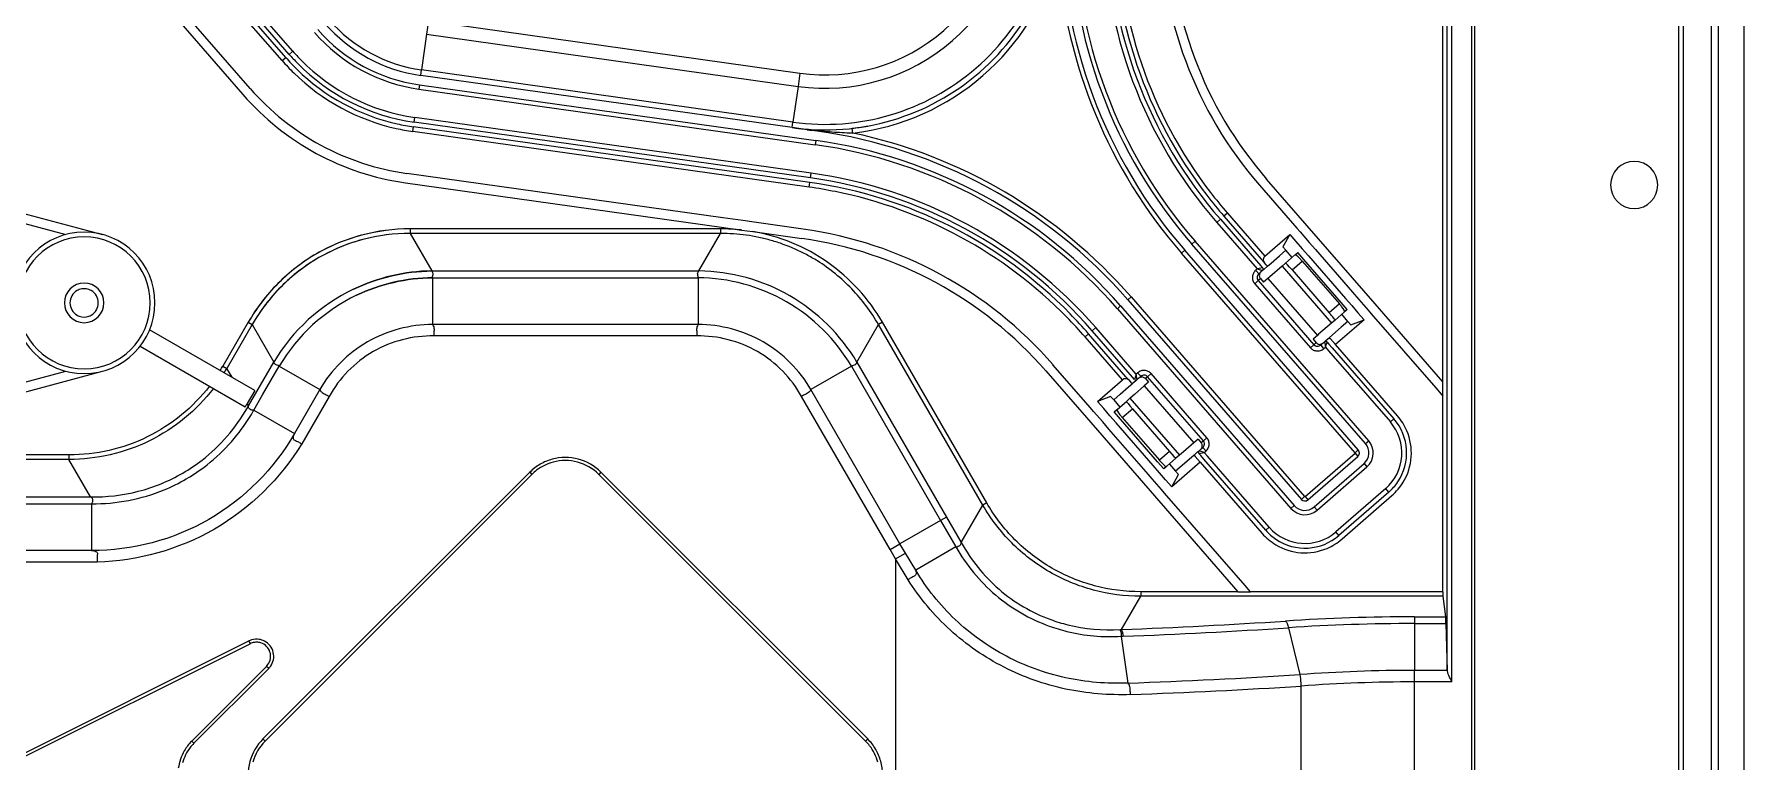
# Model space of a CAD drawing. Header units: millimetres. Extents: x -1070 to 42146, y 1440 to 12921.
# Drawn here: x 7063 to 7244.2, y 3019.2 to 3096.3 of the extents above; entities that cross this region are included whole.
import ezdxf

# ---------------------------------------------------------------- set-up
doc = ezdxf.new("R2010")
doc.units = ezdxf.units.MM
doc.layers.add('02___PRT_ALL_AXES', color=7, linetype='Continuous')
doc.layers.add('COSMETICS', color=7, linetype='Continuous')

msp = doc.modelspace()

# ---------------------------------------------------------------- linework, layer by layer
at = {"color": 7, "linetype": 'Continuous', "lineweight": -3}
for p, q in [((7237.302, 2894.641), (7237.302, 3641.011)), ((7237.797, 2894.668), (7237.797, 3640.984)), ((7240.76, 2894.668), (7240.76, 3640.984)), ((7241.467, 3640.946), (7241.467, 2894.706)), ((7244.175, 3640.721), (7244.175, 2894.931)), ((7215.307, 3140.326), (7215.307, 2895.326)), ((7212.275, 3059.468), (7212.275, 3139.326)), ((7212.74, 3028.95), (7212.74, 3139.326)), ((7213.239, 3027.642), (7213.239, 3139.326)), ((7215.648, 3139.326), (7215.648, 2896.326)), ((7089.639, 3093.846), (7066.647, 3120.295)), ((7090.016, 3094.174), (7067.025, 3120.623)), ((7090.393, 3094.502), (7067.402, 3120.951)), ((7089.261, 3093.518), (7066.27, 3119.967)), ((7085.865, 3090.566), (7062.874, 3117.015)), ((7062.119, 3116.359), (7085.11, 3089.91)), ((7104.757, 3097.712), (7104.56, 3096.312)), ((7104.757, 3097.712), (7144.13, 3092.178)), ((7104.56, 3096.312), (7104.027, 3092.52)), ((7104.56, 3096.312), (7104.027, 3092.52)), ((7104.56, 3096.312), (7143.933, 3090.778)), ((7089.261, 3093.518), (7089.639, 3093.846)), ((7090.016, 3094.174), (7090.393, 3094.502)), ((7103.946, 3091.94), (7104.027, 3092.52)), ((7103.946, 3091.94), (7104.027, 3092.52)), ((7143.319, 3086.407), (7103.946, 3091.94)), ((7143.4, 3086.987), (7104.027, 3092.52)), ((7144.13, 3092.178), (7143.933, 3090.778)), ((7103.807, 3090.95), (7103.743, 3090.496)), ((7103.807, 3090.95), (7103.743, 3090.496)), ((7103.743, 3090.496), (7145.749, 3084.593)), ((7103.807, 3090.95), (7145.813, 3085.046)), ((7143.933, 3090.778), (7143.4, 3086.987)), ((7103.111, 3085.999), (7103.18, 3086.494)), ((7103.111, 3085.999), (7103.18, 3086.494)), ((7145.117, 3080.095), (7103.111, 3085.999)), ((7145.187, 3080.59), (7103.18, 3086.494)), ((7103.25, 3086.989), (7103.32, 3087.484)), ((7103.25, 3086.989), (7103.32, 3087.484)), ((7145.257, 3081.085), (7103.25, 3086.989)), ((7145.326, 3081.58), (7103.32, 3087.484)), ((7143.319, 3086.407), (7143.4, 3086.987)), ((7144.946, 3086.178), (7143.319, 3086.407)), ((7149.659, 3085.837), (7149.739, 3085.834)), ((7149.739, 3085.834), (7149.681, 3086.33)), ((7145.813, 3085.046), (7145.749, 3084.593)), ((7102.345, 3080.552), (7135.828, 3075.847)), ((7135.967, 3076.837), (7102.484, 3081.542)), ((7145.117, 3080.095), (7145.187, 3080.59)), ((7145.257, 3081.085), (7145.326, 3081.58)), ((7197.897, 3076.007), (7193.6, 3080.95)), ((7192.846, 3080.294), (7196.808, 3075.736)), ((7057.48, 3077.447), (7066.343, 3075.073)), ((7057.739, 3078.413), (7070.216, 3075.07)), ((7138.074, 3076.541), (7135.967, 3076.837)), ((7188.695, 3076.685), (7188.318, 3076.357)), ((7188.695, 3076.685), (7192.985, 3071.75)), ((7189.45, 3077.341), (7189.072, 3077.013)), ((7189.072, 3077.013), (7193.034, 3072.455)), ((7189.45, 3077.341), (7193.412, 3072.783)), ((7135.735, 3075.671), (7102.814, 3075.671)), ((7102.814, 3075.671), (7102.814, 3075.188)), ((7102.814, 3075.671), (7102.814, 3075.188)), ((7102.814, 3075.188), (7105.109, 3071.213)), ((7135.735, 3075.188), (7102.814, 3075.188)), ((7102.814, 3075.188), (7105.109, 3071.213)), ((7133.44, 3071.213), (7135.735, 3075.188)), ((7135.735, 3075.671), (7135.735, 3075.188)), ((7135.828, 3075.847), (7137.935, 3075.55)), ((7137.935, 3075.55), (7139.14, 3075.381)), ((7139.279, 3076.371), (7138.074, 3076.541)), ((7139.14, 3075.381), (7144.352, 3074.649)), ((7144.491, 3075.639), (7139.279, 3076.371)), ((7188.318, 3076.357), (7192.608, 3071.422)), ((7194.997, 3074.161), (7196.053, 3075.08)), ((7196.053, 3075.08), (7195.331, 3073.777)), ((7196.053, 3075.08), (7196.709, 3074.325)), ((7196.808, 3075.736), (7197.142, 3075.351)), ((7197.142, 3075.351), (7198.12, 3074.226)), ((7205.101, 3067.72), (7197.897, 3076.007)), ((7184.575, 3073.104), (7184.921, 3073.405)), ((7202.971, 3051.943), (7184.575, 3073.104)), ((7203.317, 3052.243), (7184.921, 3073.405)), ((7185.676, 3074.061), (7186.022, 3074.362)), ((7204.071, 3052.9), (7185.676, 3074.061)), ((7204.417, 3053.2), (7186.022, 3074.362)), ((7193.412, 3072.783), (7194.997, 3074.161)), ((7194.956, 3072.801), (7195.653, 3073.406)), ((7195.653, 3073.406), (7195.331, 3073.777)), ((7196.309, 3072.652), (7195.653, 3073.406)), ((7196.697, 3072.989), (7196.894, 3073.16)), ((7196.709, 3074.325), (7197.365, 3073.57)), ((7196.894, 3073.16), (7196.895, 3073.162)), ((7197.551, 3072.407), (7196.895, 3073.162)), ((7197.365, 3073.57), (7198.021, 3072.816)), ((7198.12, 3074.226), (7198.776, 3073.472)), ((7198.776, 3073.472), (7202.712, 3068.943)), ((7192.608, 3071.422), (7192.439, 3071.275)), ((7192.496, 3071.21), (7192.439, 3071.275)), ((7193.182, 3071.524), (7192.608, 3071.422)), ((7192.608, 3071.422), (7193.162, 3071.241)), ((7192.985, 3071.75), (7193.182, 3071.524)), ((7193.034, 3072.455), (7193.362, 3072.078)), ((7193.313, 3071.373), (7193.162, 3071.241)), ((7193.69, 3071.701), (7193.313, 3071.373)), ((7193.559, 3071.852), (7193.362, 3072.078)), ((7193.69, 3071.701), (7193.559, 3071.852)), ((7193.69, 3071.701), (7194.068, 3072.029)), ((7195.234, 3071.717), (7193.946, 3070.598)), ((7194.068, 3072.029), (7194.956, 3072.801)), ((7195.612, 3072.046), (7195.234, 3071.717)), ((7195.234, 3071.717), (7200.482, 3065.68)), ((7195.612, 3072.046), (7196.567, 3072.877)), ((7196.294, 3071.314), (7197.373, 3072.252)), ((7196.294, 3071.314), (7200.23, 3066.786)), ((7196.567, 3072.877), (7196.617, 3072.92)), ((7196.617, 3072.92), (7196.697, 3072.989)), ((7197.373, 3072.252), (7201.309, 3067.723)), ((7201.488, 3067.879), (7197.551, 3072.407)), ((7198.021, 3072.816), (7201.958, 3068.287)), ((7105.109, 3071.213), (7133.44, 3071.213)), ((7105.211, 3070.497), (7105.211, 3065.534)), ((7105.211, 3070.497), (7133.338, 3070.497)), ((7105.211, 3070.497), (7105.211, 3065.534)), ((7133.338, 3070.497), (7133.338, 3065.534)), ((7192.709, 3070.185), (7192.335, 3069.86)), ((7192.335, 3069.86), (7198.239, 3063.067)), ((7192.767, 3070.898), (7192.496, 3071.21)), ((7192.886, 3070.339), (7192.709, 3070.185)), ((7192.709, 3070.185), (7198.614, 3063.393)), ((7192.936, 3071.045), (7192.767, 3070.898)), ((7192.946, 3070.392), (7192.886, 3070.339)), ((7192.999, 3071.099), (7192.936, 3071.045)), ((7192.946, 3070.392), (7193.274, 3070.014)), ((7193.162, 3071.241), (7192.999, 3071.099)), ((7193.731, 3070.411), (7193.274, 3070.014)), ((7193.759, 3070.435), (7193.731, 3070.411)), ((7193.731, 3070.411), (7198.979, 3064.373)), ((7193.946, 3070.598), (7193.759, 3070.435)), ((7179.229, 3068.457), (7178.884, 3068.156)), ((7178.884, 3068.156), (7197.279, 3046.995)), ((7179.229, 3068.457), (7197.625, 3047.296)), ((7201.309, 3067.723), (7200.23, 3066.786)), ((7202.144, 3067.124), (7201.488, 3067.879)), ((7201.958, 3068.287), (7202.614, 3067.533)), ((7202.712, 3068.943), (7203.368, 3068.189)), ((7203.368, 3068.189), (7204.346, 3067.064)), ((7212.275, 3059.468), (7205.101, 3067.72)), ((7178.129, 3067.5), (7177.783, 3067.2)), ((7177.783, 3067.2), (7196.178, 3046.038)), ((7178.129, 3067.5), (7196.524, 3046.339)), ((7200.86, 3066.008), (7200.482, 3065.68)), ((7201.816, 3066.839), (7200.86, 3066.008)), ((7202.213, 3065.859), (7201.516, 3065.253)), ((7202.213, 3065.859), (7201.557, 3066.614)), ((7201.866, 3066.882), (7201.816, 3066.839)), ((7201.945, 3066.951), (7201.866, 3066.882)), ((7202.144, 3067.124), (7201.945, 3066.951)), ((7202.535, 3065.489), (7202.213, 3065.859)), ((7202.535, 3065.489), (7203.926, 3066.023)), ((7202.614, 3067.533), (7203.27, 3066.778)), ((7203.926, 3066.023), (7202.869, 3065.105)), ((7203.27, 3066.778), (7203.926, 3066.023)), ((7204.346, 3067.064), (7204.681, 3066.679)), ((7204.681, 3066.679), (7211.52, 3058.811)), ((7086.358, 3058.54), (7075.211, 3064.976)), ((7085.665, 3065.771), (7082.981, 3061.12)), ((7086.084, 3065.529), (7083.399, 3060.879)), ((7085.665, 3065.771), (7086.084, 3065.529)), ((7086.084, 3065.529), (7088.379, 3061.553)), ((7133.338, 3065.534), (7105.211, 3065.534)), ((7133.203, 3064.316), (7105.346, 3064.316)), ((7150.17, 3061.553), (7152.465, 3065.529)), ((7152.884, 3065.771), (7152.465, 3065.529)), ((7163.522, 3046.379), (7152.465, 3065.529)), ((7163.94, 3046.62), (7152.884, 3065.771)), ((7174.355, 3064.22), (7174.733, 3064.548)), ((7178.317, 3059.662), (7174.355, 3064.22)), ((7178.695, 3059.99), (7174.733, 3064.548)), ((7175.11, 3064.876), (7175.487, 3065.204)), ((7179.4, 3059.941), (7175.11, 3064.876)), ((7179.778, 3060.269), (7175.487, 3065.204)), ((7198.979, 3064.373), (7198.523, 3063.976)), ((7198.989, 3064.382), (7198.979, 3064.373)), ((7199.114, 3064.49), (7198.989, 3064.382)), ((7200.482, 3065.68), (7199.114, 3064.49)), ((7199.874, 3063.826), (7200.251, 3064.154)), ((7201.516, 3065.253), (7200.251, 3064.154)), ((7200.382, 3064.003), (7200.251, 3064.154)), ((7200.907, 3063.399), (7200.382, 3064.003)), ((7202.869, 3065.105), (7200.907, 3063.399)), ((7074.211, 3063.244), (7085.355, 3056.81)), ((7198.614, 3063.393), (7198.239, 3063.067)), ((7198.523, 3063.976), (7198.851, 3063.599)), ((7198.614, 3063.393), (7198.791, 3063.547)), ((7198.791, 3063.547), (7198.851, 3063.599)), ((7199.328, 3063.351), (7199.496, 3063.498)), ((7199.328, 3063.351), (7199.599, 3063.039)), ((7199.496, 3063.498), (7199.559, 3063.552)), ((7199.559, 3063.552), (7199.723, 3063.694)), ((7199.599, 3063.039), (7199.656, 3062.974)), ((7199.656, 3062.974), (7199.824, 3063.12)), ((7199.723, 3063.694), (7199.874, 3063.826)), ((7199.723, 3063.694), (7199.824, 3063.12)), ((7199.824, 3063.12), (7199.876, 3063.28)), ((7199.824, 3063.12), (7200.152, 3062.743)), ((7199.876, 3063.28), (7200.005, 3063.675)), ((7200.005, 3063.675), (7200.202, 3063.448)), ((7200.152, 3062.743), (7206.713, 3055.196)), ((7200.202, 3063.448), (7200.53, 3063.071)), ((7200.53, 3063.071), (7207.09, 3055.524)), ((7207.468, 3055.852), (7200.907, 3063.399)), ((7057.48, 3058.204), (7066.343, 3060.579)), ((7057.739, 3057.238), (7070.216, 3060.581)), ((7082.981, 3061.12), (7083.399, 3060.879)), ((7083.945, 3059.933), (7083.399, 3060.879)), ((7086.569, 3058.418), (7088.379, 3061.553)), ((7087.187, 3058.061), (7088.948, 3061.108)), ((7088.948, 3061.108), (7093.247, 3058.626)), ((7088.948, 3061.108), (7093.247, 3058.626)), ((7149.601, 3061.108), (7145.303, 3058.626)), ((7149.601, 3061.108), (7159.041, 3044.76)), ((7150.17, 3061.553), (7159.66, 3045.116)), ((7170.204, 3060.612), (7174.501, 3055.669)), ((7174.921, 3056.71), (7170.959, 3061.268)), ((7179.946, 3060.416), (7179.778, 3060.269)), ((7180.003, 3060.35), (7179.946, 3060.416)), ((7093.247, 3058.626), (7090.565, 3053.974)), ((7093.247, 3058.626), (7090.565, 3053.974)), ((7154.741, 3042.277), (7145.303, 3058.626)), ((7176.733, 3058.285), (7178.317, 3059.662)), ((7178.086, 3058.136), (7178.974, 3058.908)), ((7179.023, 3059.613), (7178.695, 3059.99)), ((7178.974, 3058.908), (7179.351, 3059.236)), ((7179.023, 3059.613), (7179.22, 3059.387)), ((7179.22, 3059.387), (7179.351, 3059.236)), ((7179.728, 3059.564), (7179.351, 3059.236)), ((7179.597, 3059.715), (7179.4, 3059.941)), ((7180.623, 3059.016), (7179.596, 3058.124)), ((7179.726, 3060.109), (7179.597, 3059.715)), ((7179.778, 3060.269), (7179.726, 3060.109)), ((7179.879, 3059.695), (7179.728, 3059.564)), ((7179.879, 3059.695), (7179.778, 3060.269)), ((7180.043, 3059.837), (7179.879, 3059.695)), ((7180.274, 3060.038), (7180.003, 3060.35)), ((7180.106, 3059.892), (7180.043, 3059.837)), ((7180.274, 3060.038), (7180.106, 3059.892)), ((7181.079, 3059.413), (7180.623, 3059.016)), ((7180.623, 3059.016), (7185.871, 3052.979)), ((7180.811, 3059.842), (7180.751, 3059.79)), ((7180.751, 3059.79), (7181.079, 3059.413)), ((7180.988, 3059.996), (7180.811, 3059.842)), ((7180.988, 3059.996), (7181.363, 3060.322)), ((7186.893, 3053.204), (7180.988, 3059.996)), ((7187.267, 3053.53), (7181.363, 3060.322)), ((7211.52, 3058.811), (7212.275, 3057.943)), ((7212.275, 3057.943), (7212.275, 3059.468)), ((7086.358, 3058.54), (7085.554, 3057.146)), ((7085.65, 3056.98), (7085.554, 3057.146)), ((7085.694, 3056.903), (7085.65, 3056.98)), ((7085.69, 3056.812), (7085.694, 3056.903)), ((7085.694, 3056.903), (7086.569, 3058.418)), ((7086.261, 3056.459), (7087.187, 3058.061)), ((7094.235, 3057.902), (7091.329, 3052.869)), ((7094.235, 3057.902), (7091.329, 3052.869)), ((7153.691, 3041.661), (7144.315, 3057.902)), ((7175.676, 3057.366), (7176.733, 3058.285)), ((7177.067, 3057.9), (7175.676, 3057.366)), ((7176.332, 3056.611), (7175.676, 3057.366)), ((7177.067, 3057.9), (7177.389, 3057.53)), ((7177.389, 3057.53), (7178.086, 3058.136)), ((7177.389, 3057.53), (7178.045, 3056.775)), ((7177.786, 3056.55), (7178.742, 3057.381)), ((7179.119, 3057.709), (7178.742, 3057.381)), ((7179.137, 3057.724), (7179.119, 3057.709)), ((7179.119, 3057.709), (7184.368, 3051.672)), ((7179.596, 3058.124), (7179.137, 3057.724)), ((7212.275, 3037.202), (7212.275, 3057.943)), ((7086.261, 3056.459), (7090.565, 3053.974)), ((7174.501, 3055.669), (7181.705, 3047.382)), ((7175.256, 3056.325), (7174.921, 3056.71)), ((7176.233, 3055.201), (7175.256, 3056.325)), ((7176.889, 3054.446), (7176.233, 3055.201)), ((7176.988, 3055.857), (7176.332, 3056.611)), ((7177.644, 3055.102), (7176.988, 3055.857)), ((7177.458, 3056.265), (7177.657, 3056.438)), ((7178.114, 3055.51), (7177.458, 3056.265)), ((7181.58, 3050.574), (7177.644, 3055.102)), ((7177.657, 3056.438), (7177.736, 3056.507)), ((7177.736, 3056.507), (7177.786, 3056.55)), ((7182.05, 3050.982), (7178.114, 3055.51)), ((7178.293, 3055.666), (7179.371, 3056.603)), ((7178.293, 3055.666), (7182.229, 3051.137)), ((7179.371, 3056.603), (7183.308, 3052.075)), ((7207.09, 3055.524), (7206.713, 3055.196)), ((7180.826, 3049.918), (7176.889, 3054.446)), ((7186.327, 3053.375), (7185.871, 3052.979)), ((7186.327, 3053.375), (7186.655, 3052.998)), ((7186.715, 3053.05), (7186.893, 3053.204)), ((7186.893, 3053.204), (7187.267, 3053.53)), ((7204.071, 3052.9), (7204.417, 3053.2)), ((7066.669, 3051.702), (7054.99, 3051.702)), ((7066.669, 3051.702), (7066.669, 3051.22)), ((7183.308, 3052.075), (7182.229, 3051.137)), ((7183.99, 3051.343), (7183.035, 3050.513)), ((7184.368, 3051.672), (7183.99, 3051.343)), ((7184.373, 3051.676), (7184.368, 3051.672)), ((7184.788, 3052.037), (7184.373, 3051.676)), ((7185.911, 3051.688), (7184.646, 3050.589)), ((7185.871, 3052.979), (7184.788, 3052.037)), ((7185.911, 3051.688), (7186.289, 3052.017)), ((7185.911, 3051.688), (7186.043, 3051.538)), ((7186.043, 3051.538), (7186.568, 3050.934)), ((7186.289, 3052.017), (7186.44, 3052.148)), ((7186.42, 3051.866), (7186.994, 3051.967)), ((7186.617, 3051.639), (7186.42, 3051.866)), ((7186.44, 3052.148), (7186.603, 3052.29)), ((7186.994, 3051.967), (7186.44, 3052.148)), ((7186.603, 3052.29), (7186.666, 3052.345)), ((7186.945, 3051.262), (7186.617, 3051.639)), ((7186.655, 3052.998), (7186.715, 3053.05)), ((7186.666, 3052.345), (7186.835, 3052.491)), ((7186.835, 3052.491), (7187.106, 3052.179)), ((7186.994, 3051.967), (7187.163, 3052.114)), ((7187.322, 3051.59), (7186.994, 3051.967)), ((7187.106, 3052.179), (7187.163, 3052.114)), ((7193.883, 3044.043), (7187.322, 3051.59)), ((7197.684, 3047.292), (7202.967, 3051.884)), ((7197.984, 3046.946), (7203.267, 3051.538)), ((7202.967, 3051.884), (7203.267, 3051.538)), ((7202.971, 3051.943), (7203.317, 3052.243)), ((7066.669, 3051.22), (7054.977, 3051.22)), ((7068.964, 3047.244), (7066.669, 3051.22)), ((7087.225, 3021.591), (7115.509, 3049.875)), ((7087.455, 3021.361), (7115.739, 3049.646)), ((7115.509, 3049.875), (7115.739, 3049.646)), ((7123.04, 3049.875), (7122.81, 3049.646)), ((7122.81, 3049.646), (7151.094, 3021.361)), ((7123.04, 3049.875), (7151.324, 3021.591)), ((7181.482, 3049.163), (7180.826, 3049.918)), ((7182.237, 3049.819), (7181.58, 3050.574)), ((7182.706, 3050.227), (7182.05, 3050.982)), ((7182.893, 3049.064), (7182.237, 3049.819)), ((7182.708, 3050.229), (7182.707, 3050.228)), ((7182.905, 3050.4), (7182.708, 3050.229)), ((7182.984, 3050.469), (7182.905, 3050.4)), ((7183.035, 3050.513), (7182.984, 3050.469)), ((7183.293, 3050.737), (7183.949, 3049.983)), ((7183.549, 3048.31), (7184.271, 3049.613)), ((7184.646, 3050.589), (7183.949, 3049.983)), ((7183.949, 3049.983), (7184.271, 3049.613)), ((7186.568, 3050.934), (7184.605, 3049.228)), ((7186.568, 3050.934), (7193.128, 3043.387)), ((7193.505, 3043.715), (7186.945, 3051.262)), ((7198.64, 3046.191), (7203.923, 3050.783)), ((7198.941, 3045.845), (7204.224, 3050.438)), ((7203.923, 3050.783), (7204.224, 3050.438)), ((7182.46, 3048.038), (7181.482, 3049.163)), ((7182.794, 3047.653), (7182.46, 3048.038)), ((7183.549, 3048.31), (7182.893, 3049.064)), ((7184.605, 3049.228), (7183.549, 3048.31)), ((7206.22, 3048.142), (7200.937, 3043.549)), ((7206.548, 3047.765), (7201.265, 3043.172)), ((7206.548, 3047.765), (7206.22, 3048.142)), ((7054.422, 3046.53), (7069.065, 3046.531)), ((7054.459, 3047.244), (7068.964, 3047.244)), ((7069.065, 3046.531), (7069.065, 3041.562)), ((7161.227, 3042.404), (7163.522, 3046.379)), ((7163.94, 3046.62), (7163.522, 3046.379)), ((7181.705, 3047.382), (7190.554, 3037.202)), ((7191.309, 3037.859), (7182.794, 3047.653)), ((7196.524, 3046.339), (7196.178, 3046.038)), ((7197.625, 3047.296), (7197.279, 3046.995)), ((7197.684, 3047.292), (7197.984, 3046.946)), ((7198.64, 3046.191), (7198.941, 3045.845)), ((7201.593, 3042.795), (7206.876, 3047.387)), ((7159.041, 3044.76), (7154.741, 3042.277)), ((7159.66, 3045.116), (7159.041, 3044.76)), ((7159.041, 3044.76), (7160.666, 3041.961)), ((7159.66, 3045.116), (7161.227, 3042.404)), ((7153.691, 3041.661), (7154.743, 3042.274)), ((7155.323, 3041.304), (7154.741, 3042.277)), ((7193.505, 3043.715), (7193.883, 3044.043)), ((7201.265, 3043.172), (7200.937, 3043.549)), ((7069.065, 3041.562), (7056.275, 3041.564)), ((7154.275, 3040.681), (7153.691, 3041.661)), ((7154.275, 3040.681), (7155.323, 3041.304)), ((7155.601, 3038.476), (7154.275, 3040.681)), ((7154.275, 3040.681), (7154.275, 2994.971)), ((7156.412, 3039.477), (7155.323, 3041.304)), ((7160.665, 3041.96), (7156.41, 3039.476)), ((7069.652, 3040.347), (7056.275, 3040.347)), ((7190.554, 3037.202), (7180.252, 3037.202)), ((7180.252, 3037.202), (7180.252, 3036.72)), ((7190.554, 3037.202), (7191.879, 3037.202)), ((7191.879, 3037.202), (7191.309, 3037.859)), ((7212.275, 3037.202), (7191.879, 3037.202)), ((7178.216, 3033.193), (7180.252, 3036.72)), ((7190.554, 3036.72), (7180.252, 3036.72)), ((7191.879, 3036.72), (7190.554, 3036.72)), ((7212.287, 3036.72), (7191.879, 3036.72)), ((7212.287, 3036.72), (7212.572, 3034.539)), ((7195.903, 3033.383), (7197.137, 3028.42)), ((7209.275, 3034.539), (7212.572, 3034.539)), ((7209.275, 3034.539), (7209.275, 3033.825)), ((7209.275, 3033.825), (7209.275, 3028.86)), ((7209.275, 3033.825), (7212.609, 3033.825)), ((7212.609, 3033.825), (7212.742, 3028.86)), ((7060.679, 3019.458), (7085.728, 3031.983)), ((7060.824, 3019.168), (7085.873, 3031.692)), ((7085.728, 3031.983), (7085.873, 3031.692)), ((7178.188, 3032.47), (7178.391, 3032.479)), ((7178.188, 3032.47), (7178.896, 3027.51)), ((7087.605, 3029.29), (7079.677, 3021.361)), ((7087.835, 3029.06), (7079.906, 3021.132)), ((7087.835, 3029.06), (7087.605, 3029.29)), ((7209.275, 3027.642), (7209.275, 3028.86)), ((7212.742, 3028.86), (7209.275, 3028.86)), ((7197.271, 3008.456), (7197.271, 3027.196)), ((7209.275, 3008.01), (7209.275, 3027.642)), ((7213.239, 3027.642), (7209.275, 3027.642)), ((7079.906, 3021.132), (7079.677, 3021.361)), ((7087.225, 3021.591), (7087.455, 3021.361)), ((7151.324, 3021.591), (7151.094, 3021.361))]:
    msp.add_line(p, q, dxfattribs=at)
for centre, radius, start, end in [((7146.798, 3111.163), 25, 262, 0), ((7146.798, 3111.163), 24.414, 262, 0), ((7146.798, 3111.163), 20.586, 262, 0), ((7146.798, 3111.163), 19.172, 262, 0), ((7225.298, 3108.504), 53.5, 180, 221), ((7225.298, 3108.504), 52.5, 180, 221), ((7225.298, 3108.504), 52.042, 180, 221), ((7225.298, 3108.504), 49, 180, 221), ((7225.298, 3108.504), 48.5, 180, 221), ((7225.298, 3108.504), 48, 180, 217.58333), ((7225.298, 3108.504), 47.5, 180, 217.58001), ((7225.298, 3108.504), 43, 180, 221), ((7225.298, 3108.504), 42, 180, 221), ((7146.798, 3111.163), 25.5, 276.62169, 345.37831), ((7225.298, 3108.504), 53.958, 184.01469, 221), ((7106.242, 3108.28), 17.5, 221, 262), ((7106.242, 3108.28), 17.5, 221, 262), ((7106.242, 3108.28), 16.5, 221, 262), ((7106.242, 3108.28), 16.5, 221, 262), ((7106.242, 3108.28), 15.914, 221, 262), ((7106.242, 3108.28), 15.914, 221, 262), ((7106.242, 3108.28), 17.958, 221, 262), ((7106.242, 3108.28), 17.958, 221, 262), ((7106.242, 3108.28), 22.5, 221, 225.58672), ((7106.242, 3108.28), 22, 221, 225.55557), ((7106.242, 3108.28), 21.5, 221, 224.41667), ((7106.242, 3108.28), 21, 221, 224.43654), ((7106.242, 3108.28), 21.5, 224.41667, 262), ((7106.242, 3108.28), 21.5, 224.41667, 262), ((7106.242, 3108.28), 21, 224.43654, 262), ((7106.242, 3108.28), 21, 224.43654, 262), ((7106.242, 3108.28), 22.5, 225.58672, 257.41161), ((7106.242, 3108.28), 22.5, 225.58672, 257.41161), ((7106.242, 3108.28), 22, 225.55557, 257.44445), ((7106.242, 3108.28), 22, 225.55557, 257.44445), ((7106.242, 3108.28), 28, 221, 262), ((7106.242, 3108.28), 28, 221, 262), ((7106.242, 3108.28), 27, 221, 262), ((7106.242, 3108.28), 27, 221, 262), ((7106.242, 3108.28), 22.5, 257.41161, 262), ((7106.242, 3108.28), 22.5, 257.41161, 262), ((7106.242, 3108.28), 22, 257.44445, 262), ((7106.242, 3108.28), 22, 257.44445, 262), ((7146.798, 3111.163), 25, 262, 265.66097), ((7146.798, 3111.163), 25, 265.66097, 266.59406), ((7138.507, 3033.057), 53.5, 82, 83.11488), ((7138.507, 3033.057), 53.5, 41, 82), ((7146.798, 3111.163), 25, 269.27451, 269.4012), ((7152.875, 3159.188), 73.422, 267.07052, 267.48888), ((7146.798, 3111.163), 25, 276.62169, 280.02905), ((7138.507, 3033.057), 53.958, 41, 77.98531), ((7146.798, 3111.163), 25, 280.02905, 280.75924), ((7138.507, 3033.057), 52.042, 41, 82), ((7138.507, 3033.057), 52.5, 41, 82), ((7232.556, 3080.326), 2.5, 0, 180), ((7138.507, 3033.057), 48, 44.41667, 82), ((7138.507, 3033.057), 48.5, 41, 82), ((7138.507, 3033.057), 49, 41, 82), ((7232.556, 3080.326), 2.5, 180, 0), ((7138.507, 3033.057), 47.5, 78.58001, 82), ((7138.507, 3033.057), 47.5, 44.41991, 78.58001), ((7225.298, 3108.504), 48, 217.58333, 221), ((7225.298, 3108.504), 47.5, 217.58001, 221), ((7068.275, 3067.826), 7.5, 0, 180), ((7135.727, 3055.448), 20.224, 83.73203, 89.97805), ((7135.751, 3055.537), 19.651, 86.06215, 90.04735), ((7135.765, 3055.684), 19.503, 78.09326, 86.07212), ((7138.507, 3033.057), 43, 41, 82), ((7068.275, 3067.826), 7, 0, 180), ((7135.814, 3055.952), 19.231, 74.05083, 78.0727), ((7135.822, 3055.981), 19.201, 70.03615, 74.05098), ((7135.854, 3056.074), 19.103, 61.98231, 70.03061), ((7138.507, 3033.057), 42, 41, 82), ((7135.84, 3056.052), 19.129, 57.96449, 61.97547), ((7193.031, 3071.392), 0.2, 311, 41), ((7105.354, 3051.459), 19.754, 90.70844, 115.54163), ((7105.391, 3051.393), 19.105, 90.53952, 115.53644), ((7133.157, 3051.392), 19.106, 60.02331, 89.45795), ((7133.196, 3051.465), 19.748, 60.01452, 89.29402), ((7068.275, 3067.826), 7.5, 180, 0), ((7068.275, 3067.826), 7, 180, 0), ((7105.353, 3051.474), 19.74, 115.55656, 149.29965), ((7105.353, 3051.474), 19.74, 115.55656, 149.29965), ((7105.392, 3051.409), 19.091, 115.5599, 149.46762), ((7105.392, 3051.409), 19.091, 115.5599, 149.46762), ((7133.145, 3051.398), 19.108, 30.5433, 59.9832), ((7133.189, 3051.467), 19.749, 30.70646, 59.99455), ((7138.507, 3033.057), 47.5, 41, 44.41991), ((7138.507, 3033.057), 48, 41, 44.41667), ((7199.854, 3063.543), 0.2, 91.00044, 131), ((7199.854, 3063.543), 0.2, 41, 91.00044), ((7066.259, 3070.795), 19.319, 328.3285, 329.94759), ((7066.277, 3070.788), 19.782, 328.35944, 329.94061), ((7179.748, 3059.846), 0.2, 221, 271.00044), ((7179.748, 3059.846), 0.2, 271.00044, 311), ((7068.334, 3066.619), 19.891, 330.07059, 330.77055), ((7068.663, 3066.415), 20.222, 321.3569, 330.07954), ((7072.767, 3064.063), 15.491, 330.04508, 330.59616), ((7202.939, 3051.915), 5, 311, 41), ((7202.939, 3051.915), 5.5, 326, 41), ((7202.939, 3051.915), 6, 23, 41), ((7202.939, 3051.915), 1.958, 311, 41), ((7202.939, 3051.915), 6, 329, 23), ((7119.275, 3046.11), 5.325, 75.05696, 105.27753), ((7186.571, 3051.997), 0.2, 131, 221), ((7202.939, 3051.915), 0.0417, 311, 41), ((7202.939, 3051.915), 0.5, 311, 41), ((7202.939, 3051.915), 1.5, 311, 41), ((7119.275, 3046.11), 5.325, 120.02462, 135), ((7119.275, 3046.11), 5, 127.50004, 135), ((7119.275, 3046.11), 5, 105.00011, 127.50004), ((7119.275, 3046.11), 5.325, 105.27753, 120.02462), ((7119.275, 3046.11), 5, 75.0001, 105.00011), ((7119.275, 3046.11), 5, 45, 75.0001), ((7119.275, 3046.11), 5.325, 45, 75.05696), ((7202.939, 3051.915), 5.5, 311, 326), ((7202.939, 3051.915), 6, 311, 329), ((7197.656, 3047.323), 1.958, 221, 311), ((7197.656, 3047.323), 1.5, 221, 311), ((7197.656, 3047.323), 0.5, 221, 311), ((7197.656, 3047.323), 0.0417, 221, 311), ((7197.656, 3047.323), 6, 221, 239), ((7197.656, 3047.323), 5.5, 221, 236), ((7197.656, 3047.323), 5, 221, 311), ((7197.656, 3047.323), 5.5, 236, 311), ((7197.656, 3047.323), 6, 293, 311), ((7197.656, 3047.323), 6, 239, 293), ((7177.515, 3048.791), 15.614, 272.03728, 272.57347), ((7155.205, 3645.103), 612.343, 272.153586, 273.782423), ((7155.201, 3651.996), 619.95, 272.14378, 273.764422), ((7209.149, 2828.166), 206.373, 89.96512, 93.76434), ((7209.157, 2834.693), 199.132, 89.96623, 93.81636), ((7086.544, 3030.35), 1.825, 107.20488, 116.56505), ((7086.544, 3030.35), 1.5, 98.61365, 116.56505), ((7086.544, 3030.35), 1.825, 80.60954, 107.20488), ((7086.544, 3030.35), 1.5, 80.66228, 98.61365), ((7086.544, 3030.35), 1.5, 71.68661, 80.66228), ((7086.544, 3030.35), 1.825, 62.50429, 80.60954), ((7086.544, 3030.35), 1.5, 323.97605, 71.68661), ((7086.544, 3030.35), 1.825, 324.15466, 62.50429), ((7086.544, 3030.35), 1.5, 315, 323.97605), ((7086.544, 3030.35), 1.825, 315, 324.15466), ((7156.061, 3668.616), 641.512, 272.03993, 273.671147), ((7209.262, 2861.616), 167.244, 89.99575, 94.15763), ((7156.281, 3671.25), 645.357, 272.033414, 273.641635), ((7209.268, 2866.396), 161.247, 89.99773, 94.26694), ((7083.212, 3017.826), 4.675, 142.55076, 164.64156), ((7083.212, 3017.826), 5, 135, 149.9999), ((7083.212, 3017.826), 4.675, 135, 142.55076), ((7090.99, 3017.826), 5.325, 135, 165.05696), ((7090.99, 3017.826), 5, 135, 165.0001), ((7147.559, 3017.826), 5, 37.50004, 45), ((7147.559, 3017.826), 5.325, 30.02462, 45), ((7147.559, 3017.826), 5, 15.00011, 37.50004), ((7083.212, 3017.826), 5, 149.9999, 172.49982), ((7090.99, 3017.826), 5.325, 165.05696, 195.27753), ((7147.559, 3017.826), 5.325, 15.27753, 30.02462), ((7147.559, 3017.826), 5.325, 345.05696, 15.27753)]:
    msp.add_arc(centre, radius, start, end, dxfattribs=at)
for centre, major_axis, ratio, start_param, end_param in [((7193.74, 3072.406), (0.377, 0.328), 1, 1.5707963, 3.1415927), ((7196.268, 3071.291), (-0.656, 0.755), 0.0349208, -1.5707963, 0), ((7197.273, 3072.165), (-0.656, 0.755), 0.1316525, -1.179801, 0), ((7197.273, 3072.165), (-0.656, 0.755), 0.1316525, -1.5707963, -1.179801), ((7193.327, 3070.722), (-0.38, -0.33), 0.9925462, -1.1766133, -0.5210669), ((7193.327, 3070.722), (-0.38, -0.33), 0.9925462, -0.5210669, -0.3912151), ((7193.327, 3070.722), (-0.38, -0.33), 0.9925462, -0.3912151, -0.1339253), ((7193.327, 3070.722), (-0.38, -0.33), 0.9925462, -0.1339253, 0), ((7201.21, 3067.637), (-0.656, 0.755), 0.1316525, -1.9617916, -1.5707963), ((7200.204, 3066.763), (-0.656, 0.755), 0.0349208, -3.1415927, -1.5707963), ((7201.21, 3067.637), (-0.656, 0.755), 0.1316525, -3.1415927, -1.9617916), ((7199.231, 3063.93), (0.38, 0.33), 0.9925462, 3.1415927, 3.7948493), ((7199.231, 3063.93), (0.38, 0.33), 0.9925462, 3.7948493, 4.5772425), ((7178.645, 3059.285), (0.377, 0.328), 1, 0, 1.5707963), ((7180.371, 3059.46), (-0.38, -0.33), 0.9925462, 3.7948493, 4.5772425), ((7180.371, 3059.46), (-0.38, -0.33), 0.9925462, 3.1415927, 3.7948493), ((7068.023, 3068.193), (-10.468, 18.131), 0.955319, -2.656899, -2.6375574), ((7179.398, 3056.626), (-0.656, 0.755), 0.0349208, 0, 1.5707963), ((7178.392, 3055.752), (-0.656, 0.755), 0.1316525, 0, 1.179801), ((7178.392, 3055.752), (-0.656, 0.755), 0.1316525, 1.179801, 1.5707963), ((7183.334, 3052.098), (-0.656, 0.755), 0.0349208, -4.712389, -3.1415927), ((7186.275, 3052.667), (0.38, 0.33), 0.9925462, -0.1339253, 0), ((7186.275, 3052.667), (0.38, 0.33), 0.9925462, -0.3912151, -0.1339253), ((7186.275, 3052.667), (0.38, 0.33), 0.9925462, -1.1766133, -0.5210669), ((7186.275, 3052.667), (0.38, 0.33), 0.9925462, -0.5210669, -0.3912151), ((7182.328, 3051.224), (-0.656, 0.755), 0.1316525, 1.5707963, 1.9617916), ((7182.328, 3051.224), (-0.656, 0.755), 0.1316525, -4.3213937, -3.1415927), ((7212.292, 3037.202), (0, 0.5), 0.0349208, -4.712389, -3.403392), ((7212.554, 3032.607), (0, 2), 0.0349208, -0.9162979, -0.2617994)]:
    msp.add_ellipse(centre, major_axis=major_axis, ratio=ratio, start_param=start_param, end_param=end_param, dxfattribs=at)
for points, knots in [([(7144.921, 3086.176), (7145.27, 3086.142), (7145.97, 3086.086), (7147.369, 3085.965), (7148.421, 3085.898), (7149.123, 3085.862)], [0, 0, 0, 0, 0.2498956, 0.4997465, 1, 1, 1, 1]), ([(7102.814, 3075.671), (7101.09, 3075.671), (7097.625, 3075.226), (7092.791, 3073.231), (7088.646, 3070.041), (7086.527, 3067.263), (7085.665, 3065.771)], [0, 0, 0, 0, 0.2500182, 0.4999978, 0.7499776, 1, 1, 1, 1]), ([(7102.814, 3075.671), (7099.396, 3075.671), (7092.426, 3073.863), (7087.375, 3068.731), (7085.665, 3065.771)], [0, 0, 0, 0, 0.499997, 1, 1, 1, 1]), ([(7102.814, 3075.188), (7099.479, 3075.191), (7092.675, 3073.431), (7087.749, 3068.419), (7086.084, 3065.529)], [0, 0, 0, 0, 0.4999975, 1, 1, 1, 1]), ([(7102.814, 3075.188), (7101.132, 3075.19), (7097.75, 3074.758), (7093.032, 3072.813), (7088.988, 3069.699), (7086.923, 3066.987), (7086.084, 3065.529)], [0, 0, 0, 0, 0.2500207, 0.4999976, 0.7499747, 1, 1, 1, 1]), ([(7152.884, 3065.771), (7151.451, 3068.251), (7147.465, 3072.652), (7141.962, 3074.895), (7139.14, 3075.381)], [0, 0, 0, 0, 0.5000307, 1, 1, 1, 1]), ([(7152.465, 3065.529), (7151.682, 3066.889), (7149.781, 3069.432), (7147.318, 3071.435), (7145.987, 3072.268)], [0, 0, 0, 0, 0.5000387, 1, 1, 1, 1]), ([(7192.439, 3071.275), (7192.34, 3071.19), (7192.175, 3070.978), (7192.068, 3070.591), (7192.116, 3070.192), (7192.249, 3069.958), (7192.335, 3069.86)], [0, 0, 0, 0, 0.2499263, 0.4998897, 0.7498983, 1, 1, 1, 1]), ([(7105.197, 3070.497), (7105.19, 3070.648), (7105.318, 3070.889), (7105.193, 3071.157), (7105.109, 3071.213)], [0, 0, 0, 0, 0.6002705, 1, 1, 1, 1]), ([(7105.197, 3070.497), (7105.19, 3070.648), (7105.318, 3070.889), (7105.193, 3071.157), (7105.109, 3071.213)], [0, 0, 0, 0, 0.6002705, 1, 1, 1, 1]), ([(7133.352, 3070.497), (7133.36, 3070.648), (7133.232, 3070.889), (7133.357, 3071.156), (7133.44, 3071.213)], [0, 0, 0, 0, 0.6003389, 1, 1, 1, 1]), ([(7192.767, 3070.898), (7192.67, 3070.813), (7192.534, 3070.559), (7192.624, 3070.283), (7192.709, 3070.185)], [0, 0, 0, 0, 0.4993462, 1, 1, 1, 1]), ([(7105.211, 3065.534), (7102.827, 3065.528), (7097.97, 3064.258), (7094.443, 3060.688), (7093.246, 3058.626)], [0, 0, 0, 0, 0.5000762, 1, 1, 1, 1]), ([(7105.211, 3065.534), (7102.827, 3065.528), (7097.97, 3064.258), (7094.443, 3060.688), (7093.246, 3058.626)], [0, 0, 0, 0, 0.5000762, 1, 1, 1, 1]), ([(7105.346, 3064.316), (7103.126, 3064.353), (7098.574, 3063.214), (7095.311, 3059.842), (7094.235, 3057.902)], [0, 0, 0, 0, 0.5000596, 1, 1, 1, 1]), ([(7105.346, 3064.316), (7103.126, 3064.353), (7098.574, 3063.214), (7095.311, 3059.842), (7094.235, 3057.902)], [0, 0, 0, 0, 0.5000596, 1, 1, 1, 1]), ([(7105.209, 3065.534), (7105.261, 3065.453), (7105.375, 3065.222), (7105.343, 3064.797), (7105.346, 3064.481), (7105.346, 3064.316)], [0, 0, 0, 0, 0.2312024, 0.6025026, 1, 1, 1, 1]), ([(7105.209, 3065.534), (7105.261, 3065.453), (7105.375, 3065.222), (7105.343, 3064.797), (7105.346, 3064.481), (7105.346, 3064.316)], [0, 0, 0, 0, 0.2312024, 0.6025026, 1, 1, 1, 1]), ([(7133.34, 3065.534), (7133.288, 3065.453), (7133.172, 3065.223), (7133.204, 3064.797), (7133.202, 3064.481), (7133.203, 3064.316)], [0, 0, 0, 0, 0.2313381, 0.6025348, 1, 1, 1, 1]), ([(7144.315, 3057.902), (7143.237, 3059.843), (7139.974, 3063.214), (7135.422, 3064.353), (7133.203, 3064.316)], [0, 0, 0, 0, 0.500133, 1, 1, 1, 1]), ([(7145.303, 3058.626), (7144.106, 3060.689), (7140.578, 3064.259), (7135.722, 3065.528), (7133.338, 3065.534)], [0, 0, 0, 0, 0.5001228, 1, 1, 1, 1]), ([(7198.239, 3063.067), (7198.325, 3062.969), (7198.538, 3062.804), (7198.926, 3062.701), (7199.324, 3062.754), (7199.557, 3062.888), (7199.656, 3062.974)], [0, 0, 0, 0, 0.2498755, 0.4998137, 0.7498535, 1, 1, 1, 1]), ([(7198.614, 3063.393), (7198.698, 3063.295), (7198.96, 3063.167), (7199.23, 3063.266), (7199.328, 3063.351)], [0, 0, 0, 0, 0.5003688, 1, 1, 1, 1]), ([(7088.955, 3061.12), (7088.828, 3061.202), (7088.555, 3061.211), (7088.386, 3061.453), (7088.379, 3061.553)], [0, 0, 0, 0, 0.6002989, 1, 1, 1, 1]), ([(7149.594, 3061.12), (7149.721, 3061.202), (7149.994, 3061.211), (7150.163, 3061.453), (7150.17, 3061.553)], [0, 0, 0, 0, 0.6003229, 1, 1, 1, 1]), ([(7181.363, 3060.322), (7181.277, 3060.42), (7181.064, 3060.585), (7180.676, 3060.688), (7180.278, 3060.636), (7180.045, 3060.501), (7179.946, 3060.416)], [0, 0, 0, 0, 0.2498755, 0.4998137, 0.7498535, 1, 1, 1, 1]), ([(7081.561, 3059.001), (7079.827, 3056.753), (7075.266, 3052.999), (7069.507, 3051.702), (7066.669, 3051.702)], [0, 0, 0, 0, 0.4999701, 1, 1, 1, 1]), ([(7081.981, 3058.758), (7080.202, 3056.44), (7075.516, 3052.565), (7069.59, 3051.222), (7066.669, 3051.22)], [0, 0, 0, 0, 0.4999698, 1, 1, 1, 1]), ([(7093.247, 3058.628), (7093.291, 3058.542), (7093.434, 3058.328), (7093.818, 3058.143), (7094.091, 3057.983), (7094.235, 3057.902)], [0, 0, 0, 0, 0.2312322, 0.6025063, 1, 1, 1, 1]), ([(7093.247, 3058.628), (7093.291, 3058.542), (7093.434, 3058.328), (7093.818, 3058.143), (7094.091, 3057.983), (7094.235, 3057.902)], [0, 0, 0, 0, 0.2312322, 0.6025063, 1, 1, 1, 1]), ([(7145.302, 3058.628), (7145.258, 3058.542), (7145.115, 3058.328), (7144.731, 3058.143), (7144.458, 3057.983), (7144.315, 3057.902)], [0, 0, 0, 0, 0.2312161, 0.6025026, 1, 1, 1, 1]), ([(7180.988, 3059.996), (7180.903, 3060.094), (7180.642, 3060.222), (7180.372, 3060.123), (7180.274, 3060.038)], [0, 0, 0, 0, 0.5003688, 1, 1, 1, 1]), ([(7086.255, 3056.448), (7086.114, 3056.45), (7085.85, 3056.473), (7085.696, 3056.711), (7085.69, 3056.812)], [0, 0, 0, 0, 0.5806232, 1, 1, 1, 1]), ([(7078.729, 3049.784), (7079.437, 3050.196), (7082.148, 3052.021), (7084.353, 3054.577), (7085.573, 3056.695)], [0, 0, 0, 0, 0.2511885, 1, 1, 1, 1]), ([(7090.567, 3053.972), (7088.426, 3050.259), (7082.092, 3043.823), (7073.351, 3041.554), (7069.065, 3041.558)], [0, 0, 0, 0, 0.5000512, 1, 1, 1, 1]), ([(7090.564, 3053.973), (7090.499, 3053.841), (7090.406, 3053.65), (7090.431, 3053.363), (7090.6, 3053.247), (7090.785, 3053.181), (7091.041, 3053.064), (7091.21, 3052.94), (7091.329, 3052.869)], [0, 0, 0, 0, 0.2707237, 0.3802031, 0.4884166, 0.6164204, 0.7467507, 1, 1, 1, 1]), ([(7186.835, 3052.491), (7186.932, 3052.576), (7187.068, 3052.83), (7186.977, 3053.106), (7186.893, 3053.204)], [0, 0, 0, 0, 0.4993462, 1, 1, 1, 1]), ([(7187.163, 3052.114), (7187.261, 3052.199), (7187.427, 3052.411), (7187.534, 3052.798), (7187.486, 3053.197), (7187.353, 3053.431), (7187.267, 3053.53)], [0, 0, 0, 0, 0.2499263, 0.4998897, 0.7498983, 1, 1, 1, 1]), ([(7091.329, 3052.869), (7089.079, 3049.198), (7082.662, 3042.85), (7073.957, 3040.461), (7069.652, 3040.347)], [0, 0, 0, 0, 0.5000534, 1, 1, 1, 1]), ([(7068.962, 3047.247), (7070.659, 3047.224), (7074.076, 3047.62), (7077.261, 3048.929), (7078.729, 3049.784)], [0, 0, 0, 0, 0.4997841, 1, 1, 1, 1]), ([(7069.065, 3046.529), (7071.671, 3046.502), (7075.215, 3047.172), (7078.338, 3048.719), (7079.093, 3049.158)], [0, 0, 0, 0, 0.7487897, 1, 1, 1, 1]), ([(7069.077, 3046.531), (7069.156, 3046.665), (7069.29, 3046.956), (7069.071, 3047.2), (7068.964, 3047.244)], [0, 0, 0, 0, 0.5733323, 1, 1, 1, 1]), ([(7180.252, 3036.72), (7178.57, 3036.721), (7175.191, 3037.158), (7170.476, 3039.106), (7166.432, 3042.215), (7164.364, 3044.923), (7163.522, 3046.379)], [0, 0, 0, 0, 0.2500218, 0.4999992, 0.7499766, 1, 1, 1, 1]), ([(7180.252, 3037.202), (7178.612, 3037.203), (7175.316, 3037.626), (7170.718, 3039.524), (7166.775, 3042.558), (7164.76, 3045.2), (7163.94, 3046.62)], [0, 0, 0, 0, 0.2500201, 0.4999994, 0.7499786, 1, 1, 1, 1]), ([(7160.672, 3041.951), (7160.754, 3041.965), (7160.902, 3042.005), (7161.092, 3042.093), (7161.217, 3042.234), (7161.23, 3042.35), (7161.227, 3042.404)], [0, 0, 0, 0, 0.3170972, 0.5789483, 0.7920724, 1, 1, 1, 1]), ([(7161.228, 3042.406), (7162.267, 3040.556), (7164.977, 3037.174), (7168.724, 3034.971), (7170.712, 3034.248)], [0, 0, 0, 0, 0.5007487, 1, 1, 1, 1]), ([(7069.066, 3041.562), (7069.216, 3041.554), (7069.43, 3041.543), (7069.673, 3041.381), (7069.69, 3041.176), (7069.654, 3040.981), (7069.627, 3040.698), (7069.65, 3040.487), (7069.652, 3040.347)], [0, 0, 0, 0, 0.2716705, 0.3809139, 0.4885579, 0.6165621, 0.7469605, 1, 1, 1, 1]), ([(7160.665, 3041.96), (7161.754, 3040.045), (7164.599, 3036.558), (7168.501, 3034.297), (7170.568, 3033.555)], [0, 0, 0, 0, 0.5007294, 1, 1, 1, 1]), ([(7156.41, 3039.477), (7156.441, 3039.355), (7156.48, 3039.171), (7156.402, 3038.934), (7156.253, 3038.832), (7156.087, 3038.764), (7155.861, 3038.652), (7155.708, 3038.541), (7155.601, 3038.476)], [0, 0, 0, 0, 0.2587621, 0.3715186, 0.4856135, 0.6132977, 0.7432678, 1, 1, 1, 1]), ([(7178.897, 3027.513), (7176.685, 3027.428), (7172.208, 3027.788), (7165.873, 3030.099), (7160.374, 3034.029), (7157.553, 3037.562), (7156.41, 3039.476)], [0, 0, 0, 0, 0.2489268, 0.4988478, 0.7493286, 1, 1, 1, 1]), ([(7179.179, 3026.299), (7176.88, 3026.216), (7172.228, 3026.587), (7165.626, 3028.925), (7159.849, 3032.913), (7156.837, 3036.517), (7155.601, 3038.476)], [0, 0, 0, 0, 0.2490044, 0.4989297, 0.7493733, 1, 1, 1, 1]), ([(7170.568, 3033.555), (7171.179, 3033.335), (7173.647, 3032.592), (7176.265, 3032.362), (7178.189, 3032.472)], [0, 0, 0, 0, 0.2520418, 1, 1, 1, 1]), ([(7170.712, 3034.248), (7171.302, 3034.033), (7173.684, 3033.306), (7176.213, 3033.083), (7178.07, 3033.187)], [0, 0, 0, 0, 0.2524014, 1, 1, 1, 1]), ([(7178.216, 3033.193), (7178.262, 3033.11), (7178.326, 3032.869), (7178.37, 3032.629), (7178.391, 3032.479)], [0, 0, 0, 0, 0.3849949, 1, 1, 1, 1]), ([(7195.6, 3034.094), (7195.673, 3034.02), (7195.791, 3033.781), (7195.865, 3033.534), (7195.903, 3033.383)], [0, 0, 0, 0, 0.3991206, 1, 1, 1, 1]), ([(7178.211, 3032.473), (7178.199, 3032.552), (7178.221, 3032.702), (7178.199, 3032.91), (7178.128, 3033.061), (7178.092, 3033.153), (7178.07, 3033.187)], [0, 0, 0, 0, 0.3262422, 0.6029649, 0.8346411, 1, 1, 1, 1]), ([(7197.271, 3027.196), (7197.268, 3027.305), (7197.248, 3027.715), (7197.2, 3028.125), (7197.139, 3028.42)], [0, 0, 0, 0, 0.2663197, 1, 1, 1, 1]), ([(7213.239, 3027.642), (7213.127, 3027.866), (7212.918, 3028.285), (7212.746, 3028.741), (7212.74, 3028.963)], [0, 0, 0, 0, 0.5300739, 1, 1, 1, 1]), ([(7178.894, 3027.51), (7178.956, 3027.431), (7179.098, 3027.209), (7179.08, 3026.774), (7179.14, 3026.46), (7179.179, 3026.299)], [0, 0, 0, 0, 0.2369388, 0.6060774, 1, 1, 1, 1])]:
    msp.add_open_spline(points, degree=3, knots=knots, dxfattribs=at)
for points in [[(7096.837, 3069.282), (7099.392, 3070.503), (7102.279, 3071.174), (7105.11, 3071.211)], [(7097.155, 3068.632), (7099.642, 3069.82), (7102.455, 3070.471), (7105.211, 3070.497)], [(7079.093, 3049.158), (7081.134, 3050.346), (7082.981, 3051.944), (7084.457, 3053.787)]]:
    msp.add_open_spline(points, degree=3, dxfattribs=at)
at = {"layer": '02___PRT_ALL_AXES', "color": 7, "linetype": 'Continuous', "lineweight": -3}
for p, q in [((7196.617, 3072.92), (7196.894, 3073.16)), ((7196.894, 3073.16), (7196.895, 3073.162)), ((7197.551, 3072.407), (7196.895, 3073.162)), ((7201.488, 3067.879), (7197.551, 3072.407)), ((7202.144, 3067.124), (7201.488, 3067.879)), ((7202.144, 3067.124), (7201.866, 3066.882)), ((7177.458, 3056.265), (7177.736, 3056.507)), ((7178.114, 3055.51), (7177.458, 3056.265)), ((7182.05, 3050.982), (7178.114, 3055.51)), ((7182.706, 3050.227), (7182.05, 3050.982)), ((7182.708, 3050.229), (7182.707, 3050.228)), ((7182.984, 3050.469), (7182.708, 3050.229))]:
    msp.add_line(p, q, dxfattribs=at)
at = {"layer": 'COSMETICS', "color": 7, "linetype": 'Continuous', "lineweight": -3}
for radius, start, end in [(2.1, 0, 180), (2.1, 180, 0), (1.5, 120, 180), (1.5, 180, 240), (1.5, 110, 120), (1.5, 70, 110), (1.5, 60, 70), (1.5, 0, 60), (1.5, 300, 0), (1.5, 240, 250), (1.5, 250, 290), (1.5, 290, 300)]:
    msp.add_arc((7068.275, 3067.826), radius, start, end, dxfattribs=at)

doc.saveas('drawing.dxf')
